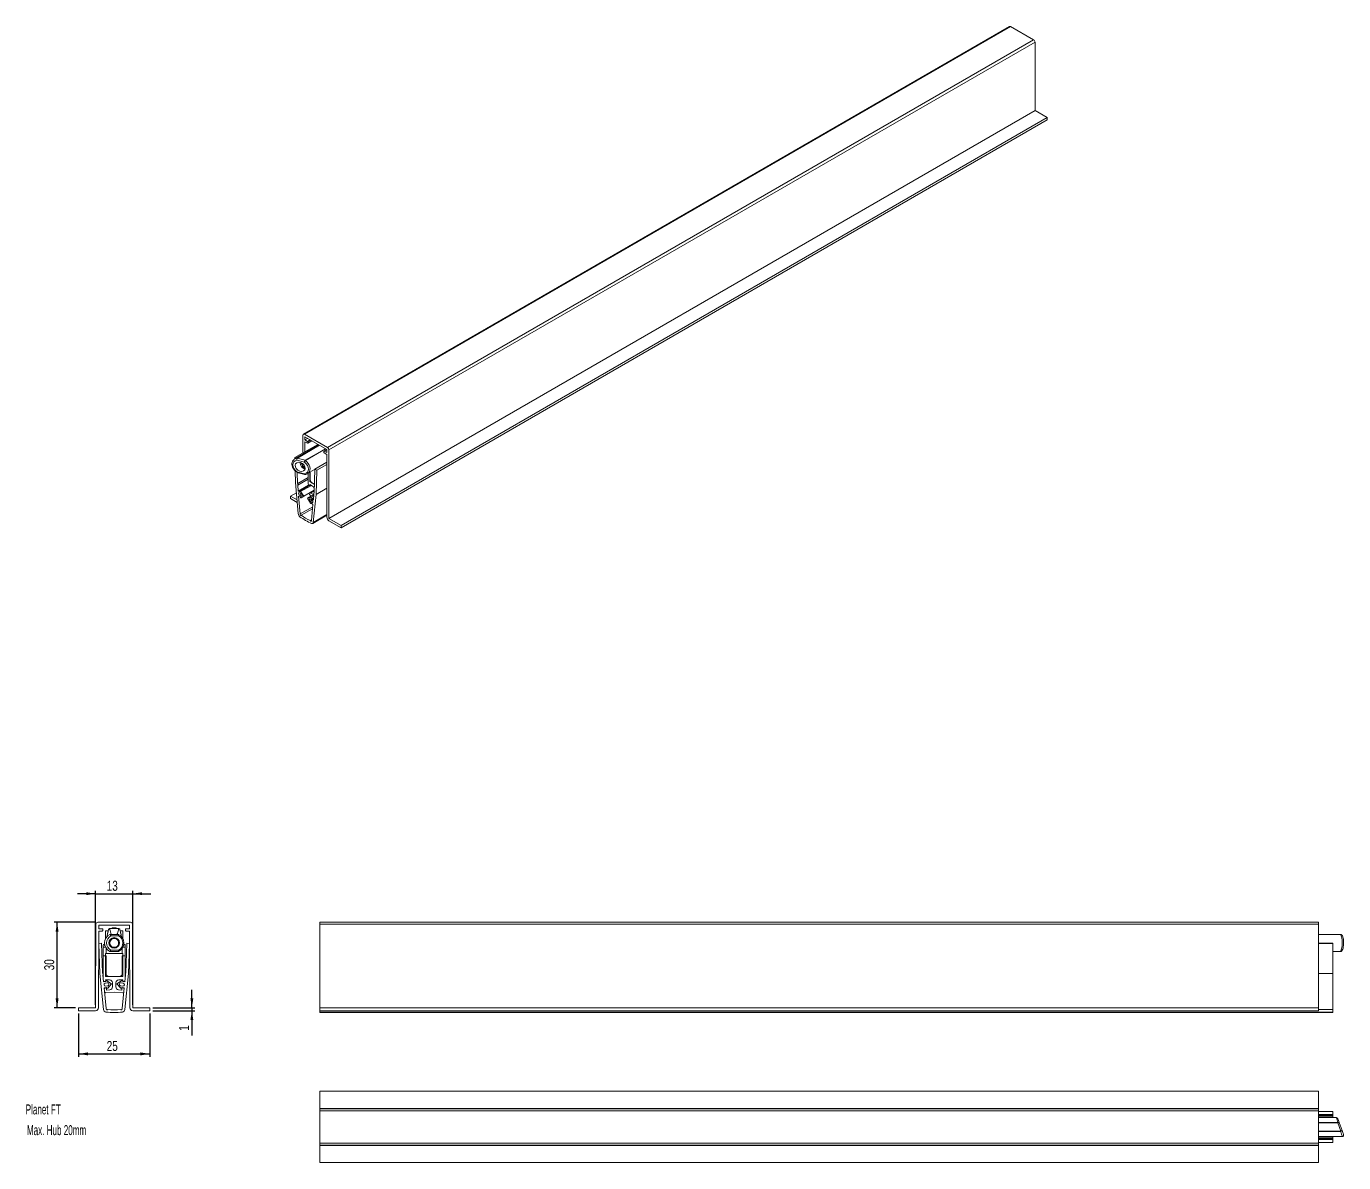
# Model space of a CAD drawing. Header units: millimetres. Extents: x -543 to 335, y 340 to 992.
# Drawn here: x -126.9 to 334.7, y 339.7 to 737.9 of the extents above; entities that cross this region are included whole.
import ezdxf

# ---------------------------------------------------------------- set-up
doc = ezdxf.new("R2010")
doc.units = ezdxf.units.MM
doc.layers.add('LINIEN-DÜNN', color=7, linetype='Continuous')
doc.styles.add('SLDTEXTSTYLE0', font='TXT', dxfattribs={"width": 0.605})
doc.styles.add('SLDTEXTSTYLE2', font='TXT', dxfattribs={"width": 0.75})
doc.dimstyles.new('SLDDIMSTYLE0', dxfattribs={"dimtxt": 3.5, "dimasz": 3.302, "dimexe": 0, "dimexo": 0.0625, "dimgap": 0.875, "dimtad": 1, "dimrnd": 1e-09, "dimzin": 12, "dimdsep": 46, "dimtxsty": 'SLDTEXTSTYLE2', "dimsah": 1, "dimcen": 0.09, "dimadec": 0, "dimazin": 0, "dimtfac": 1, "dimtofl": 0, "dimtmove": 0, "dimatfit": 3, "dimfxl": 1, "dimtolj": 1, "dimtzin": 12, "dimarcsym": 0})
doc.dimstyles.new('SLDDIMSTYLE1', dxfattribs={"dimtxt": 3.5, "dimasz": 3.302, "dimexe": 0, "dimexo": 0.0625, "dimgap": 0.875, "dimtad": 1, "dimrnd": 1e-09, "dimzin": 12, "dimdsep": 46, "dimtxsty": 'SLDTEXTSTYLE2', "dimsah": 1, "dimcen": 0.09, "dimadec": 0, "dimazin": 0, "dimtfac": 1, "dimtofl": 0, "dimtmove": 0, "dimatfit": 3, "dimfxl": 1, "dimtolj": 1, "dimtzin": 12, "dimarcsym": 0})
doc.dimstyles.new('SLDDIMSTYLE2', dxfattribs={"dimtxt": 3.5, "dimasz": 3.302, "dimexe": 0, "dimexo": 0.0625, "dimgap": 0.875, "dimtad": 1, "dimdec": 0, "dimrnd": 1e-09, "dimzin": 12, "dimdsep": 46, "dimtxsty": 'SLDTEXTSTYLE2', "dimsah": 1, "dimcen": 0.09, "dimadec": 0, "dimazin": 0, "dimtfac": 1, "dimtdec": 0, "dimtofl": 0, "dimtmove": 0, "dimatfit": 3, "dimfxl": 1, "dimtolj": 1, "dimtzin": 12, "dimarcsym": 0})

# ---------------------------------------------------------------- blocks, each defined once
blk = doc.blocks.new('*D2')
at = {"layer": 'LINIEN-DÜNN', "transparency": 16777216}
for p, q in [((-68.94, 393.97), (-68.94, 400.32)), ((-82.66, 393.97), (-67.94, 393.97)), ((-82.66, 392.97), (-67.94, 392.97)), ((-68.94, 393.97), (-68.94, 392.97)), ((-68.94, 392.97), (-68.94, 384.32))]:
    blk.add_line(p, q, dxfattribs=at)
for points in [[(-68.94, 393.97), (-68.43, 397.27), (-69.45, 397.27)], [(-68.94, 392.97), (-69.45, 389.67), (-68.43, 389.67)]]:
    blk.add_solid(points, dxfattribs=at)
at = {"layer": 'LINIEN-DÜNN', "transparency": 16777216, "insert": (-73.45, 385.91), "char_height": 3.5, "attachment_point": 1, "rotation": 90, "style": 'SLDTEXTSTYLE2'}
blk.add_mtext('1', dxfattribs=at)
blk = doc.blocks.new('*D3')
at = {"layer": 'LINIEN-DÜNN', "transparency": 16777216}
for p, q in [((-108.66, 391.97), (-108.66, 376.83)), ((-83.66, 391.97), (-83.66, 376.83)), ((-108.66, 377.83), (-83.66, 377.83))]:
    blk.add_line(p, q, dxfattribs=at)
for points in [[(-108.66, 377.83), (-105.36, 377.32), (-105.36, 378.34)], [(-83.66, 377.83), (-86.96, 378.34), (-86.96, 377.32)]]:
    blk.add_solid(points, dxfattribs=at)
at = {"layer": 'LINIEN-DÜNN', "transparency": 16777216, "insert": (-98.79, 382.34), "char_height": 3.5, "attachment_point": 1, "style": 'SLDTEXTSTYLE2'}
blk.add_mtext('25', dxfattribs=at)
blk = doc.blocks.new('*D4')
at = {"layer": 'LINIEN-DÜNN', "transparency": 16777216}
for p, q in [((-102.66, 433.97), (-109.01, 433.97)), ((-102.66, 394.97), (-102.66, 434.97)), ((-102.66, 433.97), (-89.66, 433.97)), ((-89.66, 394.97), (-89.66, 434.97)), ((-89.66, 433.97), (-83.31, 433.97))]:
    blk.add_line(p, q, dxfattribs=at)
for points in [[(-102.66, 433.97), (-105.96, 434.48), (-105.96, 433.46)], [(-89.66, 433.97), (-86.36, 433.46), (-86.36, 434.48)]]:
    blk.add_solid(points, dxfattribs=at)
at = {"layer": 'LINIEN-DÜNN', "transparency": 16777216, "insert": (-98.79, 438.48), "char_height": 3.5, "attachment_point": 1, "style": 'SLDTEXTSTYLE2'}
blk.add_mtext('13', dxfattribs=at)
blk = doc.blocks.new('*D5')
at = {"layer": 'LINIEN-DÜNN', "transparency": 16777216}
for p, q in [((-102.86, 423.97), (-117.17, 423.97)), ((-116.17, 393.97), (-116.17, 423.97)), ((-109.66, 393.97), (-117.17, 393.97))]:
    blk.add_line(p, q, dxfattribs=at)
for points in [[(-116.17, 423.97), (-116.68, 420.67), (-115.66, 420.67)], [(-116.17, 393.97), (-115.66, 397.27), (-116.68, 397.27)]]:
    blk.add_solid(points, dxfattribs=at)
at = {"layer": 'LINIEN-DÜNN', "transparency": 16777216, "insert": (-120.68, 407.1), "char_height": 3.5, "attachment_point": 1, "rotation": 90, "style": 'SLDTEXTSTYLE2'}
blk.add_mtext('30', dxfattribs=at)

msp = doc.modelspace()

# ---------------------------------------------------------------- linework, layer by layer
at = {"color": 7, "linetype": 'Continuous', "lineweight": 15}
for p, q in [((217.62, 737.878), (-29.867, 595.007)), ((217.97, 737.843), (-29.517, 594.972)), ((226.032, 733.189), (217.97, 737.843)), ((-21.455, 590.318), (226.032, 733.189)), ((226.527, 732.334), (-20.96, 589.462)), ((226.596, 708.367), (226.527, 732.334)), ((226.596, 708.367), (-20.891, 565.496)), ((230.84, 705.918), (226.596, 708.367)), ((230.84, 705.918), (-16.647, 563.046)), ((230.84, 705.101), (-16.647, 562.23)), ((230.84, 705.101), (230.84, 705.918)), ((-24.779, 591.42), (-32.845, 586.764)), ((-24.416, 591.211), (-32.805, 586.368)), ((-30.012, 594.688), (-30.03, 588.388)), ((-21.455, 590.318), (-29.517, 594.972)), ((-29.311, 592.321), (-29.321, 588.798)), ((-28.427, 591.811), (-29.311, 592.321)), ((-29.306, 594.033), (-29.309, 592.974)), ((-29.309, 592.974), (-28.389, 593.504)), ((-29.309, 592.974), (-28.427, 592.464)), ((-21.666, 589.623), (-29.306, 594.033)), ((-28.352, 591.804), (-26.898, 592.643)), ((-28.321, 592.281), (-28.321, 591.872)), ((-32.833, 586.351), (-32.845, 586.764)), ((-32.845, 586.764), (-32.47, 586.561)), ((-32.075, 586.593), (-32.033, 586.63)), ((-31.968, 586.611), (-31.996, 586.588)), ((-31.996, 586.588), (-29.22, 585.841)), ((-22.651, 588.6), (-22.651, 589.008)), ((-21.67, 589.625), (-22.62, 589.077)), ((-22.545, 589.069), (-21.663, 588.56)), ((-21.662, 587.906), (-22.545, 588.416)), ((-21.663, 588.56), (-21.666, 589.623)), ((-21.598, 565.902), (-21.662, 587.906)), ((-20.891, 565.496), (-20.96, 589.462)), ((-32.609, 578.031), (-32.719, 582.121)), ((-29.503, 585.191), (-32.143, 585.901)), ((-32.143, 581.818), (-29.503, 581.108)), ((-30.361, 584.794), (-30.485, 584.723)), ((-30.209, 584.011), (-29.734, 584.286)), ((-29.458, 583.914), (-30.169, 583.504)), ((-29.31, 583.611), (-29.704, 583.384)), ((-29.262, 585.797), (-29.22, 585.841)), ((-29.155, 585.785), (-29.183, 585.76)), ((-28.418, 581.164), (-25.91, 582.612)), ((-27.501, 579.111), (-27.501, 581.693)), ((-26.138, 574.383), (-25.905, 582.783)), ((-21.654, 585.238), (-25.905, 582.783)), ((-25.905, 582.783), (-25.199, 582.35)), ((-25.199, 582.35), (-25.435, 573.889)), ((-21.651, 584.397), (-25.199, 582.35)), ((-31.665, 567.143), (-32.609, 578.031)), ((-32.112, 581.611), (-29.372, 580.873)), ((-32.009, 581.583), (-31.906, 577.713)), ((-28.208, 579.847), (-31.906, 577.713)), ((-31.906, 577.713), (-31.831, 577.678)), ((-31.788, 577.183), (-31.861, 577.216)), ((-31.861, 577.216), (-31.676, 575.08)), ((-28.208, 579.77), (-31.831, 577.678)), ((-31.831, 577.678), (-31.788, 577.183)), ((-28.208, 579.25), (-31.788, 577.183)), ((-28.047, 577.175), (-31.676, 575.08)), ((-27.293, 577.194), (-31.088, 575.003)), ((-28.208, 581.305), (-28.208, 581.332)), ((-28.208, 577.886), (-28.208, 581.285)), ((-28.17, 577.443), (-28.208, 577.886)), ((-27.759, 576.947), (-27.992, 577.124)), ((-26.617, 576.804), (-27.625, 577.385)), ((-27.625, 577.385), (-27.594, 577.032)), ((-27.607, 578.355), (-27.607, 581.632)), ((-26.053, 577.458), (-27.607, 578.355)), ((-26.053, 577.458), (-26.794, 577.886)), ((-32.296, 574.422), (-34.325, 573.251)), ((-34.325, 573.251), (-34.325, 572.435)), ((-32.082, 571.957), (-34.325, 573.251)), ((-32.008, 571.097), (-34.325, 572.435)), ((-31.676, 575.08), (-31.149, 574.839)), ((-30.994, 573.048), (-31.521, 573.289)), ((-31.521, 573.289), (-30.983, 567.061)), ((-31.241, 574.431), (-30.727, 574.216)), ((-30.65, 573.322), (-31.167, 573.577)), ((-30.819, 574.877), (-29.662, 573.301)), ((-30.633, 572.692), (-26.112, 575.302)), ((-29.662, 573.301), (-30.63, 572.694)), ((-26.111, 575.351), (-29.662, 573.301)), ((-26.193, 573.825), (-28.382, 572.562)), ((-28.382, 572.562), (-27.225, 572.802)), ((-27.413, 570.837), (-28.382, 572.562)), ((-27.885, 574.145), (-27.896, 574.272)), ((-27.741, 576.935), (-27.759, 576.947)), ((-27.594, 577.032), (-27.593, 577.02)), ((-27.533, 573.577), (-27.025, 573.345)), ((-27.381, 574.569), (-27.359, 574.308)), ((-26.12, 575.024), (-27.359, 574.308)), ((-27.359, 574.308), (-26.544, 573.937)), ((-26.299, 572.727), (-26.894, 572.383)), ((-25.435, 573.889), (-26.378, 564.09)), ((-26.367, 572.015), (-26.182, 573.938)), ((-26.255, 573.989), (-26.212, 574.435)), ((-26.182, 573.938), (-26.255, 573.989)), ((-26.135, 574.48), (-26.212, 574.435)), ((-26.212, 574.435), (-26.138, 574.383)), ((-21.627, 576.087), (-25.435, 573.889)), ((-26.6, 569.591), (-30.983, 567.061)), ((-26.669, 568.872), (-30.634, 566.583)), ((-27.385, 572.29), (-27.717, 572.098)), ((-26.876, 571.1), (-27.394, 571.443)), ((-27.316, 572.247), (-26.802, 571.869)), ((-27.11, 570.659), (-26.989, 570.729)), ((-27.06, 564.797), (-26.522, 570.402)), ((-26.522, 570.402), (-27.049, 570.771)), ((-26.894, 572.383), (-26.367, 572.015)), ((-27.048, 564.931), (-27.409, 564.722)), ((-26.581, 563.716), (-21.6, 566.591)), ((-16.647, 563.046), (-20.891, 565.496)), ((-16.647, 562.23), (-20.891, 564.68)), ((-16.647, 562.23), (-16.647, 563.046)), ((-102.561, 423.275), (-102.658, 393.973)), ((-90.459, 423.973), (-101.861, 423.973)), ((-101.569, 420.873), (-101.658, 393.97)), ((-100.319, 420.873), (-101.569, 420.873)), ((-101.562, 422.973), (-101.566, 421.673)), ((-101.566, 421.673), (-100.319, 421.673)), ((-90.758, 422.973), (-101.562, 422.973)), ((-100.169, 421.523), (-100.169, 421.023)), ((-99.16, 420.973), (-98.221, 420.973)), ((-99.16, 418.214), (-99.16, 420.973)), ((-97.766, 421.823), (-98.082, 421.492)), ((-94.554, 421.823), (-97.766, 421.823)), ((-96.86, 422.023), (-96.86, 421.823)), ((-96.86, 422.023), (-95.46, 422.023)), ((-95.46, 422.023), (-95.46, 421.823)), ((-94.237, 421.492), (-94.554, 421.823)), ((-94.098, 420.973), (-93.16, 420.973)), ((-93.16, 420.973), (-93.16, 418.214)), ((-92.151, 421.023), (-92.151, 421.523)), ((-92.001, 421.673), (-90.754, 421.673)), ((-90.751, 420.873), (-92.001, 420.873)), ((-90.754, 421.673), (-90.758, 422.973)), ((-90.662, 393.97), (-90.751, 420.873)), ((-89.662, 393.973), (-89.759, 423.275)), ((-24.104, 423.973), (325.896, 423.973)), ((-24.104, 423.275), (-24.104, 423.973)), ((325.896, 423.275), (-24.104, 423.275)), ((-24.104, 423.275), (-24.104, 393.973)), ((325.896, 423.973), (325.896, 423.275)), ((325.896, 423.275), (325.896, 393.973)), ((-101.566, 416.567), (-100.567, 416.598)), ((-101.233, 406.039), (-101.566, 416.567)), ((-100.567, 416.598), (-100.239, 406.146)), ((-100.01, 415.973), (-100.01, 415.173)), ((-99.81, 416.173), (-99.71, 416.173)), ((-99.71, 416.173), (-99.397, 415.86)), ((-97.677, 419.703), (-97.695, 419.701)), ((-97.603, 419.723), (-97.595, 419.723)), ((-97.595, 419.723), (-94.717, 419.723)), ((-94.62, 419.223), (-97.357, 419.223)), ((-94.699, 419.717), (-94.717, 419.723)), ((-94.625, 419.701), (-94.617, 419.697)), ((-92.923, 415.86), (-92.61, 416.173)), ((-92.61, 416.173), (-92.51, 416.173)), ((-92.31, 415.173), (-92.31, 415.973)), ((-92.081, 406.146), (-91.753, 416.598)), ((-91.753, 416.598), (-90.753, 416.567)), ((-90.753, 416.567), (-91.087, 406.039)), ((325.896, 419.723), (333.62, 419.723)), ((325.896, 416.598), (330.896, 416.598)), ((325.896, 416.567), (330.896, 416.567)), ((330.896, 416.567), (330.896, 416.598)), ((330.896, 406.039), (330.896, 416.567)), ((333.62, 419.723), (333.667, 419.723)), ((333.62, 419.723), (333.62, 419.701)), ((333.697, 419.703), (333.62, 419.701)), ((-100.01, 415.173), (-99.01, 415.173)), ((-100.01, 415.173), (-100.01, 412.173)), ((-100.01, 403.996), (-100.01, 412.173)), ((-100.01, 412.173), (-99.01, 412.173)), ((-99.16, 404.973), (-99.16, 412.973)), ((-99.16, 412.973), (-93.16, 412.973)), ((-99.01, 414.962), (-99.01, 412.973)), ((-99.01, 405.973), (-99.01, 412.173)), ((-97.695, 413.745), (-97.677, 413.743)), ((-97.595, 413.723), (-97.603, 413.723)), ((-94.717, 413.723), (-97.595, 413.723)), ((-97.357, 414.223), (-94.62, 414.223)), ((-94.717, 413.723), (-94.699, 413.729)), ((-94.617, 413.749), (-94.625, 413.745)), ((-93.31, 412.973), (-93.31, 414.962)), ((-93.31, 412.173), (-93.31, 405.973)), ((-93.31, 412.173), (-92.31, 412.173)), ((-93.16, 412.973), (-93.16, 404.973)), ((-92.31, 412.173), (-92.31, 415.173)), ((-92.31, 412.173), (-92.31, 403.996)), ((333.62, 413.723), (330.896, 413.723)), ((333.62, 413.745), (333.697, 413.743)), ((333.62, 413.745), (333.62, 413.723)), ((333.667, 413.723), (333.62, 413.723)), ((-99.899, 393.371), (-101.233, 406.039)), ((-100.239, 406.146), (-100.133, 406.157)), ((-100.072, 405.581), (-100.175, 405.57)), ((-100.175, 405.57), (-99.914, 403.084)), ((-100.133, 406.157), (-100.072, 405.581)), ((-99.914, 403.084), (-99.168, 403.162)), ((-99.374, 403.141), (-99.704, 403.193)), ((-99.299, 402.598), (-98.571, 402.697)), ((-98.462, 401.657), (-99.194, 401.604)), ((-97.76, 403.773), (-99.184, 403.773)), ((-99.184, 403.773), (-99.141, 403.362)), ((-93.16, 404.973), (-99.16, 404.973)), ((-99.141, 403.362), (-99.141, 403.322)), ((-98.701, 403.442), (-97.065, 402.33)), ((-97.065, 402.33), (-98.434, 400.902)), ((-94.31, 404.973), (-98.01, 404.973)), ((-96.76, 401.308), (-96.76, 402.773)), ((-95.56, 402.773), (-95.56, 401.308)), ((-95.255, 402.33), (-93.619, 403.442)), ((-93.886, 400.902), (-95.255, 402.33)), ((-93.135, 403.773), (-94.56, 403.773)), ((-93.125, 401.604), (-93.858, 401.657)), ((-93.748, 402.697), (-93.021, 402.598)), ((-93.179, 403.362), (-93.135, 403.773)), ((-93.179, 403.322), (-93.179, 403.362)), ((-93.152, 403.162), (-92.406, 403.084)), ((-92.615, 403.193), (-92.946, 403.141)), ((-91.087, 406.039), (-92.421, 393.371)), ((-92.406, 403.084), (-92.144, 405.57)), ((-92.248, 405.581), (-92.187, 406.157)), ((-92.144, 405.57), (-92.248, 405.581)), ((-92.187, 406.157), (-92.081, 406.146)), ((325.896, 406.039), (330.896, 406.039)), ((330.896, 393.371), (330.896, 406.039)), ((-98.949, 401.078), (-99.695, 401)), ((-99.695, 401), (-98.933, 393.754)), ((-99.46, 400.868), (-99.145, 400.989)), ((-99.055, 399.173), (-96.16, 399.477)), ((-98.874, 400.823), (-98.808, 400.193)), ((-98.808, 400.193), (-97.655, 400.314)), ((-96.16, 399.477), (-93.265, 399.173)), ((-94.664, 400.314), (-93.512, 400.193)), ((-93.512, 400.193), (-93.445, 400.823)), ((-93.386, 393.754), (-92.625, 401)), ((-92.625, 401), (-93.371, 401.078)), ((-93.175, 400.989), (-92.86, 400.868)), ((-108.66, 393.973), (-108.66, 392.973)), ((-102.658, 393.973), (-108.66, 393.973)), ((-102.658, 392.973), (-108.66, 392.973)), ((-83.66, 393.973), (-89.662, 393.973)), ((-83.66, 392.973), (-89.662, 392.973)), ((-83.66, 392.973), (-83.66, 393.973)), ((-24.104, 393.973), (-24.104, 392.973)), ((-24.104, 393.973), (325.896, 393.973)), ((-24.104, 392.486), (-24.104, 392.973)), ((-24.104, 392.973), (325.896, 392.973)), ((-24.104, 392.486), (330.896, 392.486)), ((-24.104, 392.281), (-24.104, 392.486)), ((325.896, 393.973), (325.896, 392.973)), ((330.896, 392.486), (330.896, 393.371)), ((330.896, 392.281), (330.896, 392.486)), ((-24.104, 392.281), (330.896, 392.281)), ((-24.104, 364.715), (325.896, 364.715)), ((-24.104, 364.715), (-24.104, 358.713)), ((325.896, 364.715), (325.896, 358.713)), ((-24.104, 358.713), (325.896, 358.713)), ((-24.104, 358.713), (-24.104, 358.616)), ((-24.104, 358.616), (325.896, 358.616)), ((-24.104, 357.916), (-24.104, 358.616)), ((325.896, 357.916), (-24.104, 357.916)), ((-24.104, 357.916), (-24.104, 346.514)), ((325.896, 358.713), (325.896, 358.616)), ((325.896, 358.616), (325.896, 357.916)), ((325.896, 357.916), (325.896, 346.514)), ((325.896, 357.622), (330.896, 357.622)), ((325.896, 356.622), (330.896, 356.622)), ((325.896, 356.294), (330.896, 356.294)), ((325.896, 356.188), (330.896, 356.188)), ((325.896, 356.127), (330.896, 356.127)), ((325.896, 355.969), (330.896, 355.969)), ((332.107, 355.565), (325.896, 355.565)), ((330.896, 356.622), (330.896, 357.622)), ((330.896, 356.294), (330.896, 356.622)), ((330.896, 356.188), (330.896, 356.294)), ((330.896, 356.127), (330.896, 356.188)), ((330.896, 355.969), (330.896, 356.127)), ((330.896, 355.565), (330.896, 355.969)), ((332.619, 353.75), (332.667, 353.757)), ((332.619, 353.75), (332.619, 353.658)), ((332.696, 353.676), (332.619, 353.658)), ((333.667, 350.78), (332.619, 353.658)), ((333.116, 353.754), (334.112, 351.018)), ((-24.104, 346.514), (325.896, 346.514)), ((-24.104, 345.814), (-24.104, 346.514)), ((325.896, 348.865), (334.182, 348.865)), ((325.896, 348.461), (330.896, 348.461)), ((325.896, 348.303), (330.896, 348.303)), ((325.896, 348.242), (330.896, 348.242)), ((325.896, 348.136), (330.896, 348.136)), ((325.896, 347.808), (330.896, 347.808)), ((325.896, 346.808), (330.896, 346.808)), ((325.896, 346.514), (325.896, 345.814)), ((330.896, 348.461), (330.896, 348.865)), ((330.896, 348.303), (330.896, 348.461)), ((330.896, 348.242), (330.896, 348.303)), ((330.896, 348.136), (330.896, 348.242)), ((330.896, 347.808), (330.896, 348.136)), ((330.896, 346.808), (330.896, 347.808)), ((333.62, 350.772), (333.667, 350.78)), ((333.62, 350.772), (333.62, 350.68)), ((333.697, 350.698), (333.62, 350.68)), ((325.896, 345.814), (-24.104, 345.814)), ((-24.104, 345.814), (-24.104, 345.717)), ((-24.104, 345.717), (325.896, 345.717)), ((-24.104, 345.717), (-24.104, 339.715)), ((325.896, 345.814), (325.896, 345.717)), ((325.896, 345.717), (325.896, 339.715)), ((-24.104, 339.715), (325.896, 339.715))]:
    msp.add_line(p, q, dxfattribs=at)
at = {"color": 8, "linetype": 'Continuous', "lineweight": 15}
for p, q in [((-32.033, 586.63), (-24.257, 591.119)), ((-24.208, 591.091), (-31.968, 586.611)), ((-28.427, 592.464), (-27.507, 592.995)), ((-27.295, 592.873), (-28.321, 592.281)), ((-28.321, 591.872), (-26.942, 592.669)), ((-29.22, 585.841), (-22.167, 589.912)), ((-22.087, 589.866), (-29.155, 585.785)), ((-21.666, 589.577), (-22.545, 589.069)), ((-27.049, 577.053), (-30.819, 574.877)), ((-27.303, 577.2), (-27.594, 577.032)), ((-30.464, 573.983), (-31.167, 573.577)), ((-30.323, 573.511), (-30.65, 573.322)), ((-26.112, 575.302), (-30.63, 572.694)), ((-26.237, 573.372), (-27.225, 572.802)), ((-26.244, 574.11), (-26.544, 573.937)), ((-26.742, 571.819), (-27.394, 571.443)), ((-26.497, 571.318), (-26.876, 571.1)), ((-21.601, 566.848), (-26.378, 564.09)), ((333.62, 419.701), (325.896, 419.701)), ((-93.19, 415.173), (-92.31, 415.173)), ((330.896, 413.745), (333.62, 413.745)), ((325.896, 393.371), (330.896, 393.371)), ((325.896, 353.75), (332.619, 353.75)), ((332.619, 353.658), (325.896, 353.658)), ((325.896, 350.772), (333.62, 350.772)), ((333.62, 350.68), (325.896, 350.68))]:
    msp.add_line(p, q, dxfattribs=at)
at = {"color": 7, "linetype": 'Continuous', "lineweight": 15, "flags": 128}
for points in [[(-31.167, 573.577), (-31.302, 573.673), (-31.42, 573.817), (-31.505, 573.987), (-31.545, 574.159), (-31.533, 574.308), (-31.471, 574.412), (-31.369, 574.455), (-31.241, 574.431)], [(-31.149, 574.839), (-31.146, 574.907), (-31.128, 574.962), (-31.093, 574.999), (-31.047, 575.016), (-30.991, 575.011), (-30.932, 574.984), (-30.872, 574.938), (-30.819, 574.877)], [(-30.63, 572.694), (-30.677, 572.679), (-30.733, 572.685), (-30.793, 572.713), (-30.852, 572.76), (-30.905, 572.822), (-30.949, 572.895), (-30.979, 572.972), (-30.994, 573.048)], [(-30.326, 573.604), (-30.322, 573.518), (-30.334, 573.442), (-30.36, 573.378), (-30.399, 573.33), (-30.45, 573.3), (-30.511, 573.288), (-30.578, 573.296), (-30.65, 573.322)], [(-27.717, 572.098), (-27.706, 572.174), (-27.679, 572.237), (-27.64, 572.285), (-27.589, 572.315), (-27.528, 572.327), (-27.461, 572.319), (-27.389, 572.292), (-27.316, 572.247)], [(-27.049, 570.771), (-27.064, 570.712), (-27.094, 570.67), (-27.138, 570.648), (-27.192, 570.647), (-27.251, 570.668), (-27.31, 570.709), (-27.366, 570.767), (-27.413, 570.837)], [(-26.802, 571.869), (-26.674, 571.744), (-26.572, 571.583), (-26.51, 571.409), (-26.498, 571.246), (-26.538, 571.12), (-26.623, 571.048), (-26.742, 571.041), (-26.876, 571.1)], [(-30.983, 567.061), (-31.022, 566.994), (-31.027, 566.898), (-30.997, 566.787), (-30.937, 566.68), (-30.857, 566.595), (-30.771, 566.547), (-30.692, 566.543), (-30.634, 566.583)], [(-27.409, 564.722), (-27.351, 564.614), (-27.273, 564.527), (-27.186, 564.476), (-27.106, 564.468), (-27.046, 564.506), (-27.016, 564.582), (-27.021, 564.685), (-27.06, 564.797)], [(332.577, 355.236), (332.577, 355.236), (332.593, 355.191), (332.642, 355.057), (332.722, 354.838), (332.83, 354.541), (332.963, 354.176), (333.116, 353.754)], [(334.112, 351.018), (334.266, 350.596), (334.399, 350.231), (334.507, 349.934), (334.586, 349.715), (334.635, 349.581), (334.651, 349.536)], [(333.667, 350.78), (333.67, 350.769), (333.674, 350.759), (333.678, 350.748), (333.682, 350.738), (333.686, 350.727), (333.689, 350.717), (333.693, 350.707), (333.697, 350.698)]]:
    msp.add_lwpolyline(points, dxfattribs=at)
at = {"color": 8, "linetype": 'Continuous', "lineweight": 15, "flags": 128}
for points in [[(332.667, 353.757), (332.508, 354.27), (332.37, 354.715), (332.258, 355.078), (332.175, 355.345), (332.124, 355.51), (332.107, 355.565)], [(334.182, 348.865), (334.182, 348.865), (334.164, 348.921), (334.113, 349.086), (334.03, 349.355), (333.917, 349.718), (333.779, 350.165), (333.62, 350.68)]]:
    msp.add_lwpolyline(points, dxfattribs=at)
at = {"color": 7, "linetype": 'Continuous', "lineweight": 15}
msp.add_circle((-96.16, 416.723), 1.85, dxfattribs=at)
for centre, radius, start, end in [((217.766, 737.565), 0.345, 53.71675, 114.97254), ((225.452, 732.283), 1.076, 2.72494, 57.38533), ((-29.71, 594.735), 0.305, 50.75086, 188.92914), ((-28.551, 592.27), 0.231, 2.60539, 57.39451), ((-28.385, 591.862), 0.0655, 230.79681, 9.21425), ((-32.046, 586.409), 0.187, 74.19232, 98.77563), ((-32.036, 586.502), 0.128, 58.10136, 88.79433), ((-22.587, 589.019), 0.0655, 50.79681, 189.21425), ((-22.421, 588.61), 0.231, 182.60539, 237.39451), ((-22.035, 589.411), 1.076, 2.72494, 57.38533), ((-28.355, 585.09), 2.593, 181.25004, 249.2322), ((-28.066, 585.252), 2.476, 192.33739, 210.07395), ((-28.699, 584.479), 1.486, 227.46381, 250.17068), ((-29.349, 585.514), 0.296, 56.06488, 72.92577), ((-29.351, 585.623), 0.254, 39.73518, 59.04713), ((-27.696, 577.499), 0.478, 186.668, 231.59964), ((-25.966, 579.18), 1.537, 182.60546, 237.39457), ((-31.076, 573.55), 0.752, 4.13662, 62.31992), ((-27.111, 574.23), 0.778, 186.29524, 237.17117), ((-27.277, 572.421), 0.384, 354.32287, 82.1821), ((-27.403, 575.556), 1.475, 26.79419, 57.80119), ((-26.313, 574.364), 0.485, 241.63568, 285.14543), ((-26.968, 572.06), 0.75, 177.13008, 235.435), ((-30.086, 567.327), 1.59, 186.65139, 232.12736), ((-19.498, 581.392), 19.195, 232.9521, 247.05328), ((-19.936, 581.392), 18.269, 234.15418, 245.8512), ((-26.788, 564.077), 0.41, 241.8251, 1.84787), ((-20.062, 565.975), 1.538, 182.72498, 237.3853), ((-101.861, 423.273), 0.7, 90, 179.80901), ((-100.319, 421.523), 0.15, 0, 90), ((-100.319, 421.023), 0.15, 270, 0), ((-92.001, 421.523), 0.15, 90, 180), ((-92.001, 421.023), 0.15, 180, 270), ((-90.459, 423.273), 0.7, 0.19099, 90), ((-99.81, 415.973), 0.2, 90, 180), ((-96.16, 416.723), 3.35, 117.26604, 242.73396), ((-95.989, 416.723), 2.85, 118.69441, 241.30559), ((-96.16, 416.723), 1.55, 164.59255, 195.40745), ((-97.603, 419.523), 0.2, 90, 117.26604), ((-97.595, 419.544), 0.179, 90.07344, 117.50127), ((-96.16, 416.723), 1.55, 135.40745, 164.59255), ((-96.16, 416.723), 1.55, 195.40745, 224.59255), ((-96.16, 416.723), 1.55, 104.59255, 135.40745), ((-96.16, 416.723), 1.55, 224.59255, 255.40745), ((-96.16, 416.723), 1.55, 75.40745, 104.59255), ((-96.16, 416.723), 1.55, 44.59255, 75.40745), ((-96.16, 416.723), 1.55, 284.59255, 315.40745), ((-96.16, 416.723), 1.55, 15.40745, 44.59255), ((-96.16, 416.723), 1.55, 315.40745, 344.59255), ((-94.717, 419.523), 0.2, 62.73396, 90), ((-94.7, 419.538), 0.179, 62.65608, 89.75262), ((-96.16, 416.723), 1.55, 344.59255, 15.40745), ((-95.989, 416.723), 2.85, 298.69441, 61.30559), ((-96.16, 416.723), 3.35, 297.41428, 62.58572), ((-92.51, 415.973), 0.2, 0, 90), ((333.662, 419.684), 0.0394, 28.72931, 83.29448), ((-97.603, 413.923), 0.2, 242.73396, 270), ((-97.595, 413.902), 0.179, 242.49873, 269.92656), ((-96.16, 416.723), 1.55, 255.40745, 284.59255), ((-94.717, 413.923), 0.2, 270, 297.26604), ((-94.7, 413.908), 0.179, 270.24738, 297.34392), ((333.662, 413.762), 0.0394, 276.70552, 331.27069), ((-99.657, 403.489), 0.3, 193.31283, 261), ((-99.231, 402.102), 0.5, 97.7955, 274.2045), ((-99.342, 403.34), 0.202, 291, 330.72405), ((-98.87, 403.194), 0.3, 55.79869, 186), ((-98.01, 405.973), 1, 180, 270), ((-98.504, 402.202), 0.5, 3.36337, 97.7955), ((-98.499, 402.156), 0.5, 274.2045, 8.63663), ((-97.76, 402.773), 1, 0, 90), ((-94.56, 402.773), 1, 90, 180), ((-93.821, 402.156), 0.5, 171.36337, 265.7955), ((-93.816, 402.202), 0.5, 82.2045, 176.63663), ((-94.31, 405.973), 1, 270, 0), ((-93.45, 403.194), 0.3, 354, 124.20131), ((-92.978, 403.34), 0.202, 209.27595, 249), ((-93.089, 402.102), 0.5, 265.7955, 82.2045), ((-92.662, 403.489), 0.3, 279, 346.68717), ((-99.352, 400.588), 0.3, 111, 178.68717), ((-99.055, 399.673), 0.5, 191.66295, 270), ((-99.073, 400.802), 0.2, 6, 111), ((-98.651, 401.11), 0.3, 186, 316.20131), ((-97.76, 401.308), 1, 276, 0), ((-94.56, 401.308), 1, 180, 264), ((-93.669, 401.11), 0.3, 223.79869, 354), ((-93.247, 400.802), 0.2, 69, 174), ((-93.265, 399.673), 0.5, 270, 348.33705), ((-92.967, 400.588), 0.3, 1.31283, 69), ((-102.658, 393.973), 1, 270, 359.80901), ((-98.904, 393.476), 1, 186.01186, 261.87316), ((-96.16, 412.694), 20.413, 261.87316, 278.12684), ((-98.699, 393.567), 0.3, 141.41686, 329.69824), ((-96.16, 412.694), 19.413, 263.25524, 276.74476), ((-93.621, 393.567), 0.3, 210.30176, 38.58314), ((-93.416, 393.476), 1, 278.12684, 353.98814), ((-89.662, 393.973), 1, 180.19099, 270), ((332.107, 355.065), 0.5, 20, 89.00212), ((331.594, 353.321), 1.158, 17.85963, 22.14029), ((334.182, 349.365), 0.5, 268.96906, 20)]:
    msp.add_arc(centre, radius, start, end, dxfattribs=at)
for centre, major_axis, ratio, start_param, end_param in [((-30.612, 583.766), (2.692, -2.178), 0.7075433, 2.8760129, 3.07543), ((-30.823, 583.504), (2.47, -1.686), 0.7152301, 2.525677, 4.6656457), ((-30.823, 583.504), (2.47, -1.686), 0.7152301, 5.6672697, 7.8072384), ((-30.612, 583.766), (2.692, -2.178), 0.7075433, 6.0176056, 6.2188721), ((333.144, 416.723), (0, 3.35), 0.3096463, 3.6174749, 5.8073031)]:
    msp.add_ellipse(centre, major_axis=major_axis, ratio=ratio, start_param=start_param, end_param=end_param, dxfattribs=at)
at = {"color": 8, "linetype": 'Continuous', "lineweight": 15}
for start_param, end_param in [(2.5665783, 2.8760129), (6.2188721, 7.8954118)]:
    msp.add_ellipse((-30.612, 583.766), major_axis=(2.692, -2.178), ratio=0.7075433, start_param=start_param, end_param=end_param, dxfattribs=at)
at = {"color": 7, "linetype": 'Continuous', "lineweight": 15}
msp.add_ellipse((-30.988, 583.549), major_axis=(1.603, -1.094), ratio=0.7152301, dxfattribs=at)
for points, knots in [([(-32.143, 585.901), (-32.143, 585.903), (-32.155, 585.938), (-32.179, 586.028), (-32.193, 586.18), (-32.179, 586.345), (-32.14, 586.493), (-32.097, 586.56), (-32.075, 586.593)], [0, 0, 0, 0, 0.008461, 0.1585412, 0.3722965, 0.5820765, 0.7906641, 1, 1, 1, 1]), ([(-31.996, 586.588), (-32.018, 586.555), (-32.063, 586.488), (-32.115, 586.341), (-32.148, 586.178), (-32.156, 586.027), (-32.148, 585.938), (-32.143, 585.903), (-32.143, 585.901)], [0, 0, 0, 0, 0.2093834, 0.417977, 0.6277204, 0.8414402, 0.9915354, 1, 1, 1, 1]), ([(-33.236, 586.007), (-33.384, 585.844), (-33.707, 585.488), (-33.892, 584.736), (-33.833, 583.896), (-33.498, 583.046), (-32.926, 582.236), (-32.393, 581.816), (-32.123, 581.603)], [0, 0, 0, 0, 0.1403926, 0.3065552, 0.4721949, 0.6425224, 0.8188846, 1, 1, 1, 1]), ([(-32.179, 581.648), (-32.183, 581.653), (-32.194, 581.664), (-32.178, 581.728), (-32.155, 581.788), (-32.143, 581.817), (-32.143, 581.818)], [0, 0, 0, 0, 0.2907815, 0.6979776, 0.9838819, 1, 1, 1, 1]), ([(-30.169, 583.504), (-30.174, 583.662), (-30.179, 583.832), (-30.207, 583.999), (-30.209, 584.011)], [0, 0, 0, 0, 0.9277396, 1, 1, 1, 1]), ([(-29.704, 583.384), (-29.707, 583.385), (-29.853, 583.435), (-30.013, 583.47), (-30.169, 583.504)], [0, 0, 0, 0, 0.0188367, 1, 1, 1, 1]), ([(-29.503, 585.191), (-29.503, 585.192), (-29.501, 585.203), (-29.491, 585.259), (-29.462, 585.37), (-29.404, 585.528), (-29.335, 585.68), (-29.286, 585.758), (-29.262, 585.797)], [0, 0, 0, 0, 0.0094085, 0.057786, 0.2978874, 0.5329711, 0.7658786, 1, 1, 1, 1]), ([(-29.183, 585.76), (-29.21, 585.721), (-29.263, 585.645), (-29.349, 585.501), (-29.428, 585.353), (-29.476, 585.252), (-29.498, 585.202), (-29.502, 585.192), (-29.503, 585.191)], [0, 0, 0, 0, 0.2340796, 0.4670005, 0.7021258, 0.9422265, 0.9905958, 1, 1, 1, 1]), ([(-32.18, 581.644), (-32.159, 581.629), (-32.137, 581.613), (-32.113, 581.611), (-32.112, 581.611)], [0, 0, 0, 0, 0.9817543, 1, 1, 1, 1]), ([(-29.37, 580.875), (-29.338, 580.867), (-29.299, 580.856), (-29.263, 580.869), (-29.256, 580.871)], [0, 0, 0, 0, 0.8209979, 1, 1, 1, 1]), ([(-29.301, 580.86), (-29.139, 580.896), (-28.69, 580.996), (-28.209, 581.218), (-28.013, 581.487), (-27.983, 581.528)], [0, 0, 0, 0, 0.3239389, 0.8971808, 1, 1, 1, 1]), ([(-98.584, 419.619), (-98.579, 419.637), (-98.573, 419.66), (-98.544, 419.769), (-98.527, 419.833), (-98.507, 419.906), (-98.485, 419.989), (-98.453, 420.108), (-98.386, 420.358), (-98.268, 420.798), (-98.126, 421.33), (-98.098, 421.435), (-98.082, 421.492)], [0, 0, 0, 0, 0.1047205, 0.1287243, 0.1487338, 0.1644171, 0.1801009, 0.2026265, 0.2441635, 0.3727949, 0.6587979, 1, 1, 1, 1]), ([(-97.208, 419.723), (-97.212, 419.737), (-97.275, 419.975), (-97.457, 420.659), (-97.696, 421.561), (-97.743, 421.736), (-97.766, 421.823)], [0, 0, 0, 0, 0.0183109, 0.3147695, 0.6608628, 1, 1, 1, 1]), ([(-94.554, 421.823), (-94.57, 421.761), (-94.603, 421.637), (-94.799, 420.9), (-94.991, 420.178), (-95.083, 419.831), (-95.112, 419.723)], [0, 0, 0, 0, 0.2849892, 0.5743661, 0.8680149, 1, 1, 1, 1]), ([(-94.237, 421.492), (-94.222, 421.435), (-94.191, 421.32), (-94.044, 420.77), (-93.916, 420.291), (-93.87, 420.122), (-93.843, 420.02), (-93.818, 419.926), (-93.799, 419.855), (-93.78, 419.784), (-93.754, 419.688), (-93.742, 419.644), (-93.737, 419.625), (-93.736, 419.619)], [0, 0, 0, 0, 0.3352164, 0.6830603, 0.7604456, 0.7871766, 0.81409, 0.8308212, 0.8476507, 0.8631025, 0.8905979, 0.9665356, 1, 1, 1, 1]), ([(-98.582, 419.519), (-98.581, 419.503), (-98.575, 419.41), (-98.559, 419.14), (-98.545, 418.917)], [0, 0, 0, 0, 0.1734568, 1, 1, 1, 1]), ([(-97.892, 416.723), (-97.82, 416.848), (-97.742, 416.982), (-97.66, 417.125), (-97.654, 417.135)], [0, 0, 0, 0, 0.9277367, 1, 1, 1, 1]), ([(-97.654, 416.311), (-97.693, 416.379), (-97.775, 416.521), (-97.852, 416.654), (-97.892, 416.723)], [0, 0, 0, 0, 0.4801678, 1, 1, 1, 1]), ([(-97.357, 419.223), (-97.358, 419.225), (-97.371, 419.264), (-97.405, 419.357), (-97.467, 419.49), (-97.542, 419.608), (-97.616, 419.687), (-97.657, 419.698), (-97.677, 419.703)], [0, 0, 0, 0, 0.008461, 0.1585412, 0.3722965, 0.5820765, 0.7906641, 1, 1, 1, 1]), ([(-97.595, 419.723), (-97.575, 419.718), (-97.536, 419.707), (-97.475, 419.624), (-97.42, 419.502), (-97.381, 419.363), (-97.363, 419.266), (-97.358, 419.225), (-97.357, 419.223)], [0, 0, 0, 0, 0.2093834, 0.417977, 0.6277204, 0.8414402, 0.9915354, 1, 1, 1, 1]), ([(-97.264, 417.811), (-97.224, 417.879), (-97.143, 418.021), (-97.066, 418.154), (-97.026, 418.223)], [0, 0, 0, 0, 0.4801663, 1, 1, 1, 1]), ([(-97.026, 415.223), (-97.098, 415.348), (-97.176, 415.482), (-97.258, 415.625), (-97.264, 415.635)], [0, 0, 0, 0, 0.9277396, 1, 1, 1, 1]), ([(-97.026, 418.223), (-97.005, 418.223), (-96.853, 418.223), (-96.691, 418.223), (-96.55, 418.223)], [0, 0, 0, 0, 0.1367016, 1, 1, 1, 1]), ([(-95.769, 418.223), (-95.766, 418.223), (-95.602, 418.223), (-95.446, 418.223), (-95.294, 418.223)], [0, 0, 0, 0, 0.0188367, 1, 1, 1, 1]), ([(-95.294, 418.223), (-95.222, 418.098), (-95.144, 417.964), (-95.062, 417.821), (-95.056, 417.811)], [0, 0, 0, 0, 0.9277396, 1, 1, 1, 1]), ([(-95.056, 415.635), (-95.095, 415.567), (-95.177, 415.425), (-95.254, 415.292), (-95.294, 415.223)], [0, 0, 0, 0, 0.4801663, 1, 1, 1, 1]), ([(-94.62, 419.223), (-94.62, 419.225), (-94.618, 419.239), (-94.61, 419.308), (-94.604, 419.429), (-94.618, 419.569), (-94.649, 419.675), (-94.682, 419.703), (-94.699, 419.717)], [0, 0, 0, 0, 0.0094085, 0.057786, 0.2978874, 0.5329711, 0.7658786, 1, 1, 1, 1]), ([(-94.666, 417.135), (-94.626, 417.067), (-94.545, 416.925), (-94.468, 416.792), (-94.428, 416.723)], [0, 0, 0, 0, 0.4801678, 1, 1, 1, 1]), ([(-94.428, 416.723), (-94.5, 416.598), (-94.577, 416.464), (-94.66, 416.321), (-94.666, 416.311)], [0, 0, 0, 0, 0.9277367, 1, 1, 1, 1]), ([(-94.617, 419.697), (-94.603, 419.683), (-94.574, 419.656), (-94.56, 419.555), (-94.569, 419.42), (-94.595, 419.304), (-94.616, 419.238), (-94.62, 419.225), (-94.62, 419.223)], [0, 0, 0, 0, 0.2340796, 0.4670005, 0.7021258, 0.9422265, 0.9905958, 1, 1, 1, 1]), ([(-93.774, 418.925), (-93.761, 419.144), (-93.744, 419.411), (-93.739, 419.503), (-93.738, 419.519)], [0, 0, 0, 0, 0.8245988, 1, 1, 1, 1]), ([(-93.733, 419.62), (-93.731, 419.62), (-93.726, 419.621), (-93.732, 419.62), (-93.736, 419.619)], [0, 0, 0, 0, 0.3616342, 1, 1, 1, 1]), ([(333.934, 419.625), (333.916, 419.641), (333.854, 419.697), (333.753, 419.725), (333.68, 419.72), (333.667, 419.719)], [0, 0, 0, 0, 0.2489288, 0.8589822, 1, 1, 1, 1]), ([(334.038, 419.52), (334.018, 419.549), (333.97, 419.618), (333.849, 419.687), (333.747, 419.697), (333.697, 419.703)], [0, 0, 0, 0, 0.26122508, 0.62995111, 1, 1, 1, 1]), ([(334.037, 419.522), (334.033, 419.533), (334.023, 419.555), (334.004, 419.569), (333.995, 419.575)], [0, 0, 0, 0, 0.5251192, 1, 1, 1, 1]), ([(334.011, 413.878), (334.075, 413.976), (334.26, 414.262), (334.478, 414.879), (334.642, 415.749), (334.699, 416.684), (334.652, 417.61), (334.502, 418.464), (334.289, 419.125), (334.094, 419.437), (334.011, 419.568)], [0, 0, 0, 0, 0.0766083, 0.2227789, 0.3616104, 0.4947972, 0.6267257, 0.7605914, 0.8993725, 1, 1, 1, 1]), ([(-97.677, 413.743), (-97.657, 413.748), (-97.616, 413.759), (-97.542, 413.838), (-97.467, 413.956), (-97.405, 414.089), (-97.371, 414.182), (-97.358, 414.221), (-97.357, 414.223)], [0, 0, 0, 0, 0.20933591, 0.41792348, 0.62770338, 0.84145659, 0.99153899, 1, 1, 1, 1]), ([(-97.357, 414.223), (-97.358, 414.221), (-97.363, 414.18), (-97.381, 414.083), (-97.42, 413.944), (-97.475, 413.821), (-97.536, 413.739), (-97.575, 413.728), (-97.595, 413.723)], [0, 0, 0, 0, 0.0084646, 0.1585597, 0.3722816, 0.5820232, 0.7906167, 1, 1, 1, 1]), ([(-96.55, 415.223), (-96.554, 415.223), (-96.718, 415.223), (-96.873, 415.223), (-97.026, 415.223)], [0, 0, 0, 0, 0.0188367, 1, 1, 1, 1]), ([(-95.294, 415.223), (-95.315, 415.223), (-95.467, 415.223), (-95.629, 415.223), (-95.769, 415.223)], [0, 0, 0, 0, 0.1367016, 1, 1, 1, 1]), ([(-94.699, 413.729), (-94.682, 413.743), (-94.649, 413.771), (-94.618, 413.877), (-94.604, 414.017), (-94.61, 414.138), (-94.618, 414.207), (-94.62, 414.221), (-94.62, 414.223)], [0, 0, 0, 0, 0.2341214, 0.4670289, 0.7021126, 0.942214, 0.9905915, 1, 1, 1, 1]), ([(-94.62, 414.223), (-94.62, 414.221), (-94.616, 414.208), (-94.595, 414.142), (-94.569, 414.025), (-94.56, 413.891), (-94.574, 413.79), (-94.603, 413.763), (-94.617, 413.749)], [0, 0, 0, 0, 0.0094042, 0.0577735, 0.2978742, 0.5329995, 0.7659204, 1, 1, 1, 1]), ([(333.692, 413.731), (333.714, 413.73), (333.795, 413.728), (333.914, 413.782), (333.981, 413.857), (334.008, 413.888)], [0, 0, 0, 0, 0.1775013, 0.6619834, 1, 1, 1, 1]), ([(332.667, 353.757), (332.719, 353.772), (332.823, 353.8), (332.959, 353.815), (333.061, 353.806), (333.103, 353.779), (333.114, 353.759), (333.116, 353.755), (333.116, 353.754)], [0, 0, 0, 0, 0.2340796, 0.4670005, 0.7021258, 0.9422265, 0.9905958, 1, 1, 1, 1]), ([(333.116, 353.754), (333.116, 353.755), (333.115, 353.756), (333.109, 353.765), (333.074, 353.771), (332.98, 353.757), (332.85, 353.726), (332.748, 353.693), (332.696, 353.676)], [0, 0, 0, 0, 0.0094085, 0.057786, 0.2978874, 0.5329711, 0.7658786, 1, 1, 1, 1]), ([(333.667, 350.78), (333.718, 350.8), (333.821, 350.839), (333.955, 350.9), (334.056, 350.955), (334.107, 350.994), (334.114, 351.012), (334.112, 351.017), (334.112, 351.018)], [0, 0, 0, 0, 0.2093834, 0.417977, 0.6277204, 0.8414402, 0.9915354, 1, 1, 1, 1]), ([(334.112, 351.018), (334.112, 351.017), (334.117, 351.004), (334.116, 350.97), (334.074, 350.908), (333.98, 350.833), (333.85, 350.759), (333.748, 350.718), (333.697, 350.698)], [0, 0, 0, 0, 0.008461, 0.1585412, 0.3722965, 0.5820765, 0.7906641, 1, 1, 1, 1])]:
    msp.add_open_spline(points, degree=3, knots=knots, dxfattribs=at)
at = {"color": 8, "linetype": 'Continuous', "lineweight": 15}
for points, knots in [([(-32.143, 581.818), (-32.143, 581.817), (-32.148, 581.785), (-32.155, 581.716), (-32.149, 581.637), (-32.124, 581.62), (-32.112, 581.611)], [0, 0, 0, 0, 0.0145939, 0.2733736, 0.6418526, 1, 1, 1, 1]), ([(-29.503, 581.108), (-29.502, 581.106), (-29.498, 581.094), (-29.476, 581.036), (-29.428, 580.947), (-29.349, 580.879), (-29.288, 580.855), (-29.259, 580.869), (-29.256, 580.87)], [0, 0, 0, 0, 0.0119107, 0.073172, 0.377267, 0.6750608, 0.9700625, 1, 1, 1, 1]), ([(-29.37, 580.88), (-29.381, 580.881), (-29.415, 580.886), (-29.461, 580.952), (-29.491, 581.037), (-29.501, 581.095), (-29.503, 581.106), (-29.503, 581.108)], [0, 0, 0, 0, 0.1728657, 0.5376994, 0.9103201, 0.9853986, 1, 1, 1, 1]), ([(333.697, 413.743), (333.747, 413.749), (333.849, 413.759), (333.97, 413.828), (334.018, 413.896), (334.037, 413.925)], [0, 0, 0, 0, 0.3708016, 0.7402777, 1, 1, 1, 1])]:
    msp.add_open_spline(points, degree=3, knots=knots, dxfattribs=at)

# ---------------------------------------------------------------- texts
at = {"color": 0, "linetype": 'Continuous', "lineweight": 0, "insert": (-127.175, 360.116), "char_height": 3.5, "attachment_point": 1, "style": 'SLDTEXTSTYLE0'}
msp.add_mtext('Planet FT', dxfattribs=at)
at = {"color": 7, "linetype": 'Continuous', "lineweight": 0, "insert": (-126.741, 352.859), "char_height": 3.5, "attachment_point": 1, "style": 'SLDTEXTSTYLE0'}
msp.add_mtext('Max. Hub 20mm', dxfattribs=at)

# ---------------------------------------------------------------- dimensions: what is measured, and where the dimension line sits
at = {"layer": 'LINIEN-DÜNN'}
for base, p1, p2, dimstyle, picture, middle in [((-89.662, 433.973), (-102.658, 393.973), (-89.662, 393.973), 'SLDDIMSTYLE2', '*D4', (-96.204, 433.973)), ((-83.66, 377.828), (-108.66, 392.973), (-83.66, 392.973), 'SLDDIMSTYLE1', '*D3', (-96.204, 377.828))]:
    dim = msp.add_linear_dim(base=base, p1=p1, p2=p2, dimstyle=dimstyle, dxfattribs=at)
    dim.commit()
    dim.dimension.update_dxf_attribs({"geometry": picture, "text_midpoint": middle, "dimtype": 160})
for base, p1, p2, dimstyle, picture, middle in [((-116.173, 423.973), (-108.66, 393.973), (-101.861, 423.973), 'SLDDIMSTYLE1', '*D5', (-116.173, 409.681)), ((-68.941, 392.973), (-83.66, 393.973), (-83.66, 392.973), 'SLDDIMSTYLE0', '*D2', (-68.941, 387.203))]:
    dim = msp.add_linear_dim(base=base, p1=p1, p2=p2, angle=90, dimstyle=dimstyle, dxfattribs=at)
    dim.commit()
    dim.dimension.update_dxf_attribs({"geometry": picture, "text_midpoint": middle, "dimtype": 160})

doc.saveas('drawing.dxf')
